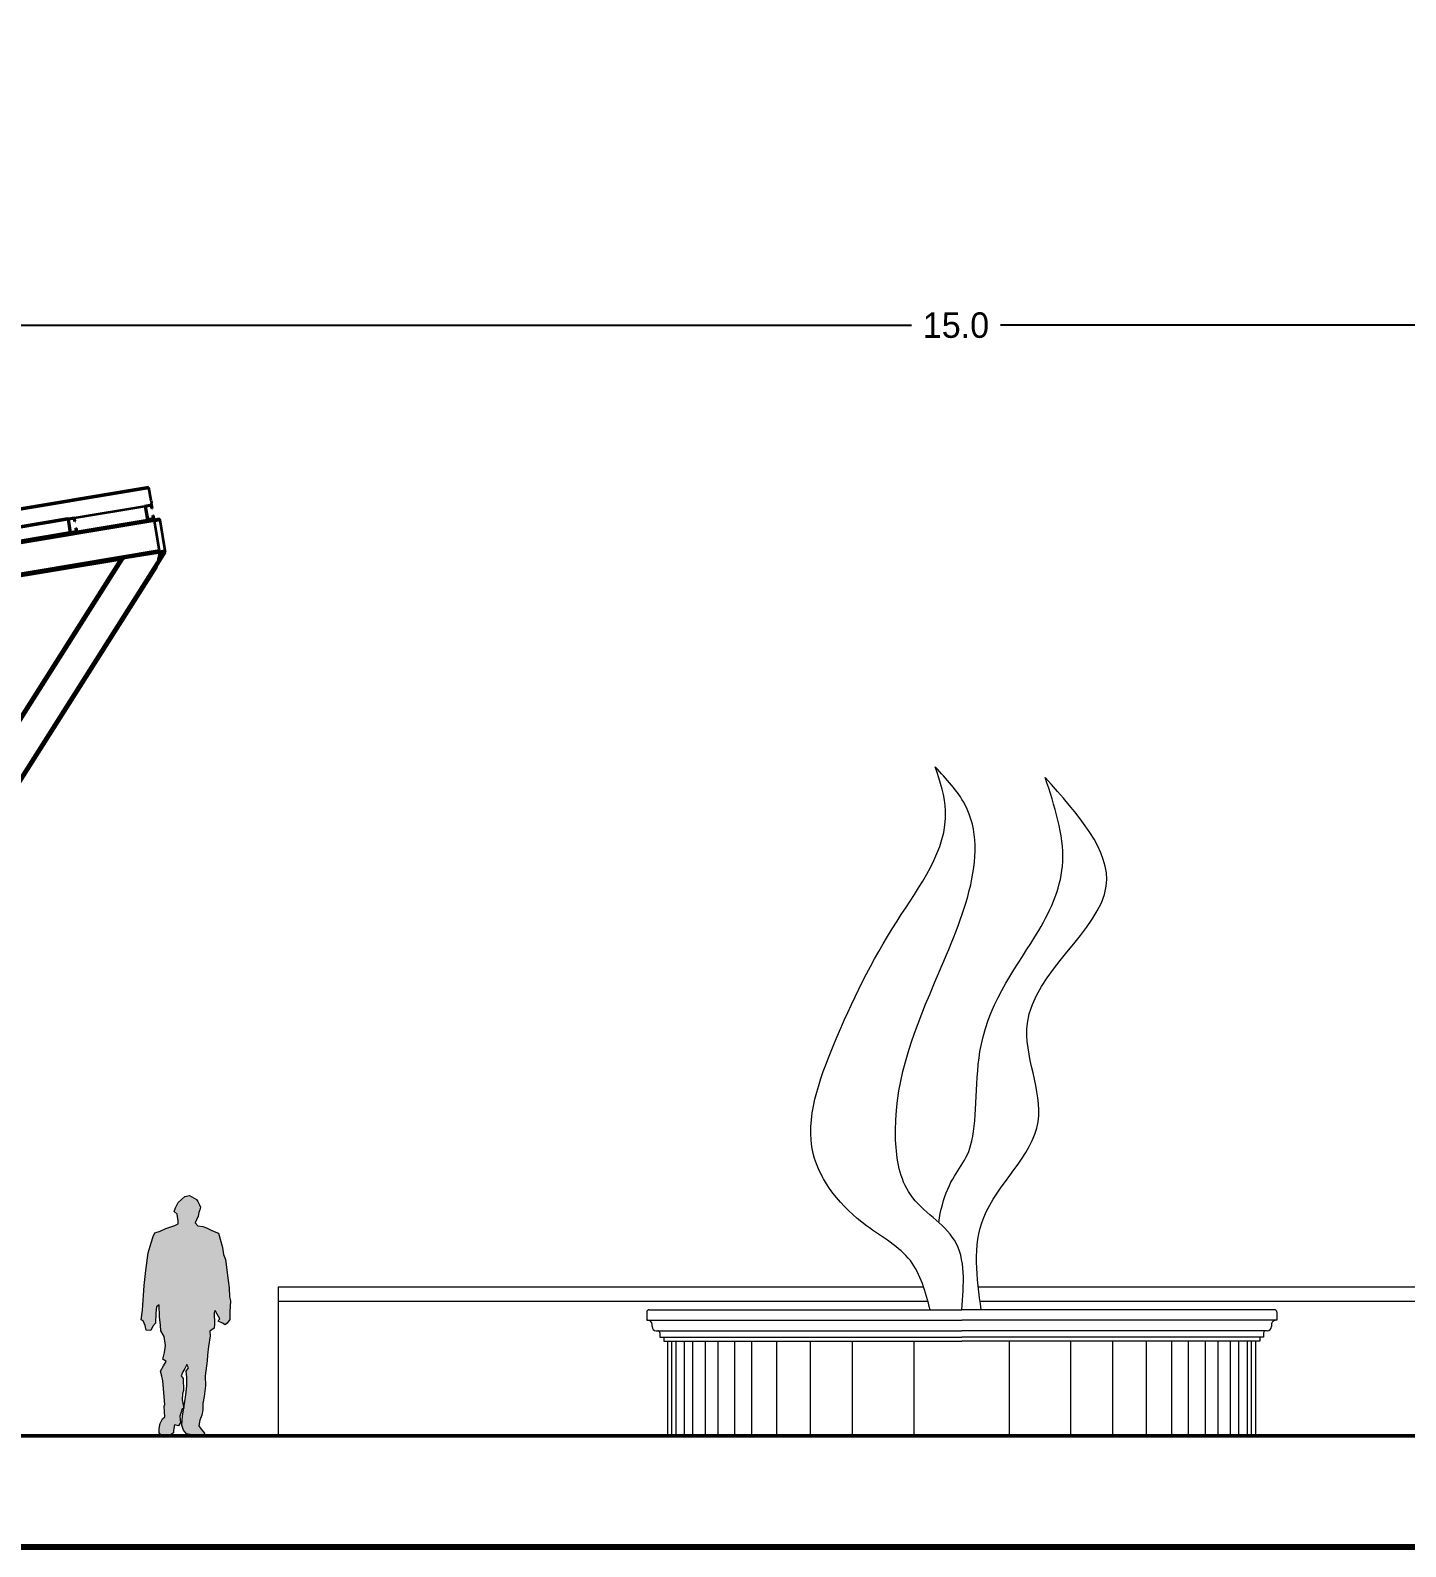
# Model space of a CAD drawing. Header units: metres. Extents: x -57 to 501, y 45 to 307.
# Drawn here: x 95.46 to 105.17, y 294.54 to 305.25 of the extents above; entities that cross this region are included whole.
import ezdxf

# ---------------------------------------------------------------- set-up
doc = ezdxf.new("R2010")
doc.units = ezdxf.units.M
doc.layers.add('atras', color=7, linetype='Continuous')
doc.layers.add('Fachadas', color=253, linetype='Continuous', lineweight=9)
doc.layers.add('mobiliario', color=252, linetype='Continuous', lineweight=9)
doc.dimstyles.get("Standard").update_dxf_attribs({"dimtxt": 0.18, "dimasz": 0.18, "dimexe": 0.18, "dimexo": 0.0625, "dimgap": 0.09, "dimtad": 0, "dimtih": 1, "dimtoh": 1, "dimdec": 1, "dimzin": 0, "dimdsep": 46, "dimtxsty": 'Standard', "dimcen": 0.09, "dimadec": 0, "dimazin": 0, "dimtfac": 1, "dimtdec": 1, "dimtofl": 0, "dimtmove": 0, "dimatfit": 3, "dimfxl": 1, "dimtolj": 1, "dimtzin": 0, "dimarcsym": 0})

# ---------------------------------------------------------------- blocks, each defined once
blk = doc.blocks.new('*D3')
at = {"layer": 'atras', "color": 0, "lineweight": -2, "transparency": 16777216}
for p, q in [((94.496, 305.19), (94.496, 302.989)), ((109.496, 305.19), (109.496, 302.989)), ((94.676, 303.169), (101.681, 303.169)), ((109.316, 303.169), (102.311, 303.169))]:
    blk.add_line(p, q, dxfattribs=at)
at = {"layer": 'atras', "color": 0, "transparency": 16777216}
for points in [[(94.676, 303.199), (94.676, 303.139), (94.496, 303.169)], [(109.316, 303.199), (109.316, 303.139), (109.496, 303.169)]]:
    blk.add_solid(points, dxfattribs=at)
at = {"layer": 'Defpoints', "color": 0, "transparency": 16777216}
for p in [(94.496, 305.252), (109.496, 305.252), (109.496, 303.169)]:
    blk.add_point(p, dxfattribs=at)
at = {"layer": 'atras', "color": 0, "transparency": 16777216, "insert": (101.996, 303.169), "char_height": 0.18, "attachment_point": 5}
blk.add_mtext('\\A1;15.0', dxfattribs=at)

msp = doc.modelspace()

# ---------------------------------------------------------------- hatches: boundary and pattern name
at = {"layer": 'Fachadas', "true_color": 0x22346e}
h = msp.add_hatch(color=159, dxfattribs=at)
h.dxf.hatch_style = 1
edge = h.paths.add_edge_path()
edge.add_line((96.839, 296.572), (96.826, 296.607))
edge.add_line((96.826, 296.607), (96.819, 296.656))
edge.add_line((96.819, 296.656), (96.79, 296.758))
edge.add_line((96.79, 296.758), (96.758, 296.77))
edge.add_line((96.758, 296.77), (96.733, 296.78))
edge.add_line((96.733, 296.78), (96.706, 296.794))
edge.add_line((96.706, 296.794), (96.68, 296.804))
edge.add_line((96.68, 296.804), (96.643, 296.81))
edge.add_line((96.643, 296.81), (96.625, 296.831))
edge.add_line((96.625, 296.831), (96.635, 296.852))
edge.add_line((96.635, 296.852), (96.647, 296.877))
edge.add_line((96.647, 296.877), (96.651, 296.902))
edge.add_line((96.651, 296.902), (96.658, 296.921))
edge.add_line((96.658, 296.921), (96.663, 296.94))
edge.add_line((96.663, 296.94), (96.655, 296.958))
edge.add_line((96.655, 296.958), (96.643, 296.981))
edge.add_line((96.643, 296.981), (96.635, 296.996))
edge.add_line((96.635, 296.996), (96.601, 297.014))
edge.add_line((96.601, 297.014), (96.585, 297.024))
edge.add_line((96.585, 297.024), (96.552, 297.017))
edge.add_line((96.552, 297.017), (96.504, 296.973))
edge.add_line((96.504, 296.973), (96.485, 296.936))
edge.add_line((96.485, 296.936), (96.477, 296.911))
edge.add_line((96.477, 296.911), (96.497, 296.892))
edge.add_line((96.497, 296.892), (96.5, 296.875))
edge.add_line((96.5, 296.875), (96.506, 296.844))
edge.add_line((96.506, 296.844), (96.506, 296.823))
edge.add_line((96.506, 296.823), (96.482, 296.811))
edge.add_line((96.482, 296.811), (96.418, 296.79))
edge.add_line((96.418, 296.79), (96.377, 296.771))
edge.add_line((96.377, 296.771), (96.341, 296.759))
edge.add_line((96.341, 296.759), (96.329, 296.734))
edge.add_line((96.329, 296.734), (96.315, 296.689))
edge.add_line((96.315, 296.689), (96.294, 296.619))
edge.add_line((96.294, 296.619), (96.276, 296.494))
edge.add_line((96.276, 296.494), (96.264, 296.387))
edge.add_line((96.264, 296.387), (96.253, 296.214))
edge.add_line((96.253, 296.214), (96.243, 296.146))
edge.add_line((96.243, 296.146), (96.259, 296.137))
edge.add_line((96.259, 296.137), (96.273, 296.105))
edge.add_line((96.273, 296.105), (96.279, 296.071))
edge.add_line((96.279, 296.071), (96.311, 296.07))
edge.add_line((96.311, 296.07), (96.325, 296.101))
edge.add_line((96.325, 296.101), (96.344, 296.122))
edge.add_line((96.344, 296.122), (96.347, 296.192))
edge.add_line((96.347, 296.192), (96.353, 296.237))
edge.add_line((96.353, 296.237), (96.37, 296.252))
edge.add_line((96.37, 296.252), (96.374, 296.166))
edge.add_line((96.374, 296.166), (96.381, 296.107))
edge.add_line((96.381, 296.107), (96.382, 296.067))
edge.add_line((96.382, 296.067), (96.406, 296.027))
edge.add_line((96.406, 296.027), (96.415, 295.965))
edge.add_line((96.415, 295.965), (96.409, 295.915))
edge.add_line((96.409, 295.915), (96.397, 295.868))
edge.add_line((96.397, 295.868), (96.42, 295.851))
edge.add_line((96.42, 295.851), (96.401, 295.821))
edge.add_line((96.401, 295.821), (96.38, 295.782))
edge.add_line((96.38, 295.782), (96.389, 295.747))
edge.add_line((96.389, 295.747), (96.397, 295.714))
edge.add_line((96.397, 295.714), (96.411, 295.548))
edge.add_line((96.411, 295.548), (96.407, 295.536))
edge.add_line((96.407, 295.536), (96.412, 295.459))
edge.add_line((96.412, 295.459), (96.394, 295.445))
edge.add_line((96.394, 295.445), (96.378, 295.413))
edge.add_line((96.378, 295.413), (96.37, 295.377))
edge.add_line((96.37, 295.377), (96.371, 295.346))
edge.add_line((96.371, 295.346), (96.388, 295.329))
edge.add_line((96.388, 295.329), (96.425, 295.329))
edge.add_line((96.425, 295.329), (96.45, 295.332))
edge.add_line((96.45, 295.332), (96.471, 295.346))
edge.add_line((96.471, 295.346), (96.473, 295.361))
edge.add_line((96.473, 295.361), (96.475, 295.377))
edge.add_line((96.475, 295.377), (96.479, 295.403))
edge.add_line((96.479, 295.403), (96.507, 295.397))
edge.add_line((96.507, 295.397), (96.521, 295.42))
edge.add_line((96.521, 295.42), (96.517, 295.464))
edge.add_line((96.517, 295.464), (96.525, 295.493))
edge.add_line((96.525, 295.493), (96.534, 295.516))
edge.add_line((96.534, 295.516), (96.545, 295.521))
edge.add_line((96.545, 295.521), (96.534, 295.581))
edge.add_line((96.534, 295.581), (96.536, 295.623))
edge.add_line((96.536, 295.623), (96.543, 295.645))
edge.add_line((96.543, 295.645), (96.541, 295.731))
edge.add_line((96.541, 295.731), (96.525, 295.75))
edge.add_line((96.525, 295.75), (96.538, 295.779))
edge.add_line((96.538, 295.779), (96.551, 295.801))
edge.add_line((96.551, 295.801), (96.566, 295.829))
edge.add_line((96.566, 295.829), (96.578, 295.805))
edge.add_line((96.578, 295.805), (96.562, 295.782))
edge.add_line((96.562, 295.782), (96.566, 295.74))
edge.add_line((96.566, 295.74), (96.566, 295.678))
edge.add_line((96.566, 295.678), (96.559, 295.616))
edge.add_line((96.559, 295.616), (96.545, 295.521))
edge.add_line((96.545, 295.521), (96.536, 295.466))
edge.add_line((96.536, 295.466), (96.53, 295.401))
edge.add_line((96.53, 295.401), (96.543, 295.366))
edge.add_line((96.543, 295.366), (96.564, 295.341))
edge.add_line((96.564, 295.341), (96.589, 295.336))
edge.add_line((96.589, 295.336), (96.614, 295.331))
edge.add_line((96.614, 295.331), (96.646, 295.327))
edge.add_spline(control_points=[(96.646, 295.327), (96.659, 295.327), (96.672, 295.327), (96.685, 295.327)], knot_values=[1.132005, 1.132005, 1.132005, 1.132005, 1.134713, 1.134713, 1.134713, 1.134713], weights=[1, 1, 1, 1], degree=3, periodic=0)
edge.add_line((96.685, 295.327), (96.692, 295.344))
edge.add_line((96.692, 295.344), (96.668, 295.373))
edge.add_line((96.668, 295.373), (96.651, 295.397))
edge.add_line((96.651, 295.397), (96.658, 295.436))
edge.add_line((96.658, 295.436), (96.671, 295.472))
edge.add_line((96.671, 295.472), (96.679, 295.509))
edge.add_line((96.679, 295.509), (96.68, 295.554))
edge.add_line((96.68, 295.554), (96.688, 295.603))
edge.add_line((96.688, 295.603), (96.697, 295.678))
edge.add_line((96.697, 295.678), (96.695, 295.75))
edge.add_line((96.695, 295.75), (96.709, 295.855))
edge.add_line((96.709, 295.855), (96.712, 295.896))
edge.add_line((96.712, 295.896), (96.719, 295.956))
edge.add_line((96.719, 295.956), (96.732, 296.031))
edge.add_line((96.732, 296.031), (96.728, 296.066))
edge.add_line((96.728, 296.066), (96.759, 296.087))
edge.add_line((96.759, 296.087), (96.762, 296.114))
edge.add_line((96.762, 296.114), (96.759, 296.197))
edge.add_line((96.759, 296.197), (96.767, 296.211))
edge.add_line((96.767, 296.211), (96.781, 296.185))
edge.add_line((96.781, 296.185), (96.799, 296.152))
edge.add_line((96.799, 296.152), (96.791, 296.146))
edge.add_line((96.791, 296.146), (96.788, 296.136))
edge.add_line((96.788, 296.136), (96.818, 296.121))
edge.add_line((96.818, 296.121), (96.837, 296.109))
edge.add_line((96.837, 296.109), (96.852, 296.122))
edge.add_line((96.852, 296.122), (96.87, 296.148))
edge.add_line((96.87, 296.148), (96.869, 296.169))
edge.add_line((96.869, 296.169), (96.87, 296.201))
edge.add_line((96.87, 296.201), (96.874, 296.28))
edge.add_line((96.874, 296.28), (96.868, 296.307))
edge.add_line((96.868, 296.307), (96.864, 296.371))
edge.add_line((96.864, 296.371), (96.858, 296.422))
edge.add_line((96.858, 296.422), (96.839, 296.572))

# ---------------------------------------------------------------- linework, layer by layer
at = {"layer": 'atras', "lineweight": 50}
for p, q in [((96.298, 302.024), (79.193, 299.173)), ((96.337, 301.792), (79.23, 298.941)), ((94.591, 301.612), (95.725, 301.801)), ((95.741, 301.703), (94.607, 301.514)), ((96.373, 301.575), (80.57, 298.941)), ((96.118, 301.522), (94.635, 301.275)), ((96.109, 301.514), (94.637, 299.193)), ((96.097, 301.512), (94.637, 299.212)), ((96.358, 301.494), (94.637, 298.782)), ((96.351, 301.465), (94.637, 298.764)), ((109.161, 295.327), (94.913, 295.327))]:
    msp.add_line(p, q, dxfattribs=at)
at = {"layer": 'atras', "lineweight": 35}
for p, q in [((96.314, 301.931), (96.298, 302.024)), ((95.774, 301.81), (96.269, 301.892)), ((96.319, 301.9), (96.269, 301.892)), ((96.269, 301.892), (96.286, 301.793)), ((96.315, 301.895), (96.275, 301.888)), ((96.275, 301.888), (96.29, 301.799)), ((96.314, 301.931), (96.316, 301.915)), ((96.318, 301.875), (96.315, 301.895)), ((96.319, 301.9), (96.316, 301.915)), ((96.323, 301.876), (96.319, 301.9)), ((95.774, 301.81), (95.725, 301.801)), ((95.725, 301.801), (95.741, 301.703)), ((95.77, 301.804), (95.731, 301.797)), ((95.731, 301.797), (95.746, 301.709)), ((95.774, 301.784), (95.77, 301.804)), ((95.778, 301.785), (95.774, 301.81)), ((95.778, 301.785), (95.774, 301.784)), ((96.286, 301.793), (95.791, 301.711)), ((96.286, 301.793), (96.335, 301.802)), ((96.29, 301.799), (96.329, 301.806)), ((96.323, 301.876), (96.318, 301.875)), ((96.326, 301.826), (96.331, 301.826)), ((96.329, 301.806), (96.326, 301.826)), ((96.335, 301.802), (96.331, 301.826)), ((96.336, 301.795), (96.335, 301.802)), ((96.375, 301.802), (96.336, 301.795)), ((96.337, 301.792), (96.336, 301.795)), ((96.338, 301.786), (96.337, 301.792)), ((96.377, 301.792), (96.338, 301.786)), ((96.373, 301.575), (96.338, 301.786)), ((96.377, 301.792), (96.375, 301.802)), ((96.413, 301.575), (96.377, 301.792)), ((95.741, 301.703), (95.791, 301.711)), ((95.746, 301.709), (95.785, 301.715)), ((95.782, 301.735), (95.787, 301.736)), ((95.785, 301.715), (95.782, 301.735)), ((95.791, 301.711), (95.787, 301.736)), ((96.414, 301.565), (96.351, 301.465)), ((96.375, 301.565), (96.364, 301.563)), ((96.374, 301.568), (96.373, 301.575)), ((96.415, 301.565), (96.373, 301.558)), ((96.375, 301.565), (96.373, 301.558)), ((96.413, 301.575), (96.374, 301.568)), ((96.375, 301.565), (96.374, 301.568)), ((96.401, 301.563), (96.414, 301.565)), ((96.415, 301.565), (96.413, 301.575)), ((96.414, 301.565), (96.415, 301.565)), ((96.414, 301.565), (96.415, 301.565)), ((96.414, 301.565), (96.415, 301.565)), ((96.414, 301.565), (96.415, 301.565)), ((96.414, 301.565), (96.415, 301.565)), ((96.414, 301.565), (96.415, 301.565)), ((96.414, 301.565), (96.415, 301.565)), ((96.414, 301.565), (96.415, 301.565)), ((96.414, 301.565), (96.415, 301.565)), ((96.097, 301.512), (96.109, 301.514)), ((96.109, 301.514), (96.116, 301.515)), ((96.118, 301.522), (96.116, 301.515)), ((96.116, 301.515), (96.116, 301.515)), ((96.128, 301.524), (96.118, 301.522)), ((96.364, 301.563), (96.128, 301.524)), ((96.358, 301.494), (96.351, 301.465)), ((96.401, 301.563), (96.358, 301.494)), ((96.373, 301.558), (96.358, 301.494)), ((96.373, 301.558), (96.401, 301.563)), ((96.373, 301.558), (96.373, 301.558))]:
    msp.add_line(p, q, dxfattribs=at)
at = {"layer": 'atras', "lineweight": 80}
msp.add_line((94.637, 294.543), (106.489, 294.543), dxfattribs=at)
at = {"layer": 'Fachadas'}
for p, q in [((97.212, 296.377), (97.212, 295.327)), ((97.212, 296.377), (101.767, 296.377)), ((102.153, 296.377), (109.437, 296.377)), ((97.212, 296.277), (101.798, 296.277)), ((102.166, 296.277), (109.437, 296.277))]:
    msp.add_line(p, q, dxfattribs=at)
msp.add_lwpolyline([(96.585, 297.024), (96.601, 297.014), (96.635, 296.996), (96.643, 296.981), (96.655, 296.958), (96.663, 296.94), (96.658, 296.921), (96.651, 296.902), (96.647, 296.877), (96.635, 296.852), (96.625, 296.831), (96.643, 296.81), (96.68, 296.804), (96.706, 296.794), (96.733, 296.78), (96.758, 296.77), (96.79, 296.758), (96.819, 296.656), (96.826, 296.607), (96.839, 296.572), (96.858, 296.422), (96.864, 296.371), (96.868, 296.307), (96.874, 296.28), (96.87, 296.201), (96.869, 296.169), (96.87, 296.148), (96.852, 296.122), (96.837, 296.109), (96.818, 296.121), (96.788, 296.136), (96.791, 296.146), (96.799, 296.152), (96.781, 296.185), (96.767, 296.211), (96.759, 296.197), (96.762, 296.114), (96.759, 296.087), (96.728, 296.066), (96.732, 296.031), (96.719, 295.956), (96.712, 295.896), (96.709, 295.855), (96.695, 295.75), (96.697, 295.678), (96.688, 295.603), (96.68, 295.554), (96.679, 295.509), (96.671, 295.472), (96.658, 295.436), (96.651, 295.397), (96.668, 295.373), (96.692, 295.344), (96.685, 295.327), (96.655, 295.325), (96.614, 295.331), (96.589, 295.336), (96.564, 295.341), (96.543, 295.366), (96.53, 295.401), (96.536, 295.466), (96.545, 295.521), (96.559, 295.616), (96.566, 295.678), (96.566, 295.74), (96.562, 295.782), (96.578, 295.805), (96.566, 295.829), (96.551, 295.801), (96.538, 295.779), (96.525, 295.75), (96.541, 295.731), (96.543, 295.645), (96.536, 295.623), (96.534, 295.581), (96.545, 295.521), (96.534, 295.516), (96.525, 295.493), (96.517, 295.464), (96.521, 295.42), (96.507, 295.397), (96.479, 295.403), (96.475, 295.377), (96.473, 295.361), (96.471, 295.346), (96.45, 295.332), (96.425, 295.329), (96.388, 295.329), (96.371, 295.346), (96.37, 295.377), (96.378, 295.413), (96.394, 295.445), (96.412, 295.459), (96.407, 295.536), (96.411, 295.548), (96.397, 295.714), (96.389, 295.747), (96.38, 295.782), (96.401, 295.821), (96.42, 295.851), (96.397, 295.868), (96.409, 295.915), (96.415, 295.965), (96.406, 296.027), (96.382, 296.067), (96.381, 296.107), (96.374, 296.166), (96.37, 296.252), (96.353, 296.237), (96.347, 296.192), (96.344, 296.122), (96.325, 296.101), (96.311, 296.07), (96.279, 296.071), (96.273, 296.105), (96.259, 296.137), (96.243, 296.146), (96.253, 296.214), (96.264, 296.387), (96.276, 296.494), (96.294, 296.619), (96.315, 296.689), (96.329, 296.734), (96.341, 296.759), (96.377, 296.771), (96.418, 296.79), (96.482, 296.811), (96.506, 296.823), (96.506, 296.844), (96.5, 296.875), (96.497, 296.892), (96.477, 296.911), (96.485, 296.936), (96.504, 296.973), (96.552, 297.017), (96.585, 297.024)], dxfattribs=at)
for points in [[(101.814, 296.216), (101.674, 296.563), (101.365, 296.809), (100.988, 297.321), (101.134, 298.089), (101.58, 298.96), (101.923, 299.739), (101.85, 300.05)], [(102.037, 296.216), (101.985, 296.708), (101.674, 297.03), (101.57, 297.414), (101.84, 298.514), (102.058, 299.786), (101.85, 300.05)], [(102.174, 296.216), (102.192, 296.868), (102.576, 297.544), (102.5, 298.24), (103.057, 299.208), (102.626, 299.975)]]:
    msp.add_spline(points, degree=3, dxfattribs=at)
msp.add_open_spline([(101.874, 296.833), (101.886, 296.918), (101.96, 297.181), (102.162, 297.322), (102.102, 298.253), (102.56, 298.797), (102.819, 299.384), (102.692, 299.773), (102.626, 299.975)], degree=3, knots=[0.650662, 0.650662, 0.650662, 0.650662, 0.903833, 1.436938, 2.028118, 2.877563, 3.41435, 3.998765, 3.998765, 3.998765, 3.998765], dxfattribs=at)
at = {"layer": 'mobiliario'}
for p, q in [((99.828, 296.216), (102.037, 296.216)), ((104.246, 296.216), (102.037, 296.216)), ((99.813, 296.201), (99.813, 296.142)), ((99.813, 296.142), (99.821, 296.142)), ((99.821, 296.142), (102.037, 296.142)), ((99.85, 296.112), (99.85, 296.097)), ((104.253, 296.142), (102.037, 296.142)), ((104.224, 296.112), (104.224, 296.097)), ((104.261, 296.142), (104.253, 296.142)), ((104.261, 296.201), (104.261, 296.142)), ((99.88, 296.068), (99.891, 296.068)), ((99.891, 296.068), (102.037, 296.068)), ((99.906, 296.053), (99.906, 296.023)), ((99.906, 296.023), (99.934, 296.023)), ((99.934, 296.023), (102.037, 296.023)), ((99.934, 296.023), (99.934, 295.994)), ((104.183, 296.068), (102.037, 296.068)), ((104.14, 296.023), (102.037, 296.023)), ((104.168, 296.023), (104.14, 296.023)), ((104.14, 296.023), (104.14, 295.994)), ((104.168, 296.053), (104.168, 296.023)), ((104.194, 296.068), (104.183, 296.068)), ((99.934, 295.994), (102.037, 295.994)), ((99.961, 295.327), (99.961, 295.994)), ((99.991, 295.327), (99.991, 295.994)), ((100.021, 295.327), (100.021, 295.994)), ((100.08, 295.327), (100.08, 295.994)), ((100.139, 295.327), (100.139, 295.994)), ((100.228, 295.327), (100.228, 295.994)), ((100.317, 295.327), (100.317, 295.994)), ((100.436, 295.327), (100.436, 295.994)), ((100.554, 295.327), (100.554, 295.994)), ((100.732, 295.327), (100.732, 295.994)), ((100.97, 295.327), (100.97, 295.994)), ((101.266, 295.327), (101.266, 295.994)), ((101.7, 295.327), (101.7, 295.994)), ((104.14, 295.994), (102.037, 295.994)), ((102.373, 295.327), (102.373, 295.994)), ((102.808, 295.327), (102.808, 295.994)), ((103.104, 295.327), (103.104, 295.994)), ((103.342, 295.327), (103.342, 295.994)), ((103.519, 295.327), (103.519, 295.994)), ((103.638, 295.327), (103.638, 295.994)), ((103.757, 295.327), (103.757, 295.994)), ((103.846, 295.327), (103.846, 295.994)), ((103.934, 295.327), (103.934, 295.994)), ((103.994, 295.327), (103.994, 295.994)), ((104.053, 295.327), (104.053, 295.994)), ((104.083, 295.327), (104.083, 295.994)), ((104.112, 295.327), (104.112, 295.994)), ((99.682, 295.327), (104.392, 295.327))]:
    msp.add_line(p, q, dxfattribs=at)
for centre, radius, start, end in [((99.828, 296.201), 0.0148, 90, 180.0001), ((104.246, 296.201), 0.0148, 0.0001, 90.0001), ((99.821, 296.112), 0.0296, 0, 90), ((104.253, 296.112), 0.0296, 90.0001, 180.0001), ((99.88, 296.097), 0.0296, 180, 270), ((99.891, 296.053), 0.0148, 0, 90), ((104.183, 296.053), 0.0148, 90.0001, 180.0001), ((104.194, 296.097), 0.0296, 270.0001, 0.0001)]:
    msp.add_arc(centre, radius, start, end, dxfattribs=at)

# ---------------------------------------------------------------- dimensions: what is measured, and where the dimension line sits
at = {"layer": 'atras', "color": 252, "true_color": 0x939598}
dim = msp.add_linear_dim(base=(109.496, 303.169), p1=(94.496, 305.252), p2=(109.496, 305.252), dimstyle='Standard', dxfattribs=at)
dim.commit()
dim.dimension.update_dxf_attribs({"geometry": '*D3', "text_midpoint": (101.996, 303.169)})

doc.saveas('drawing.dxf')
